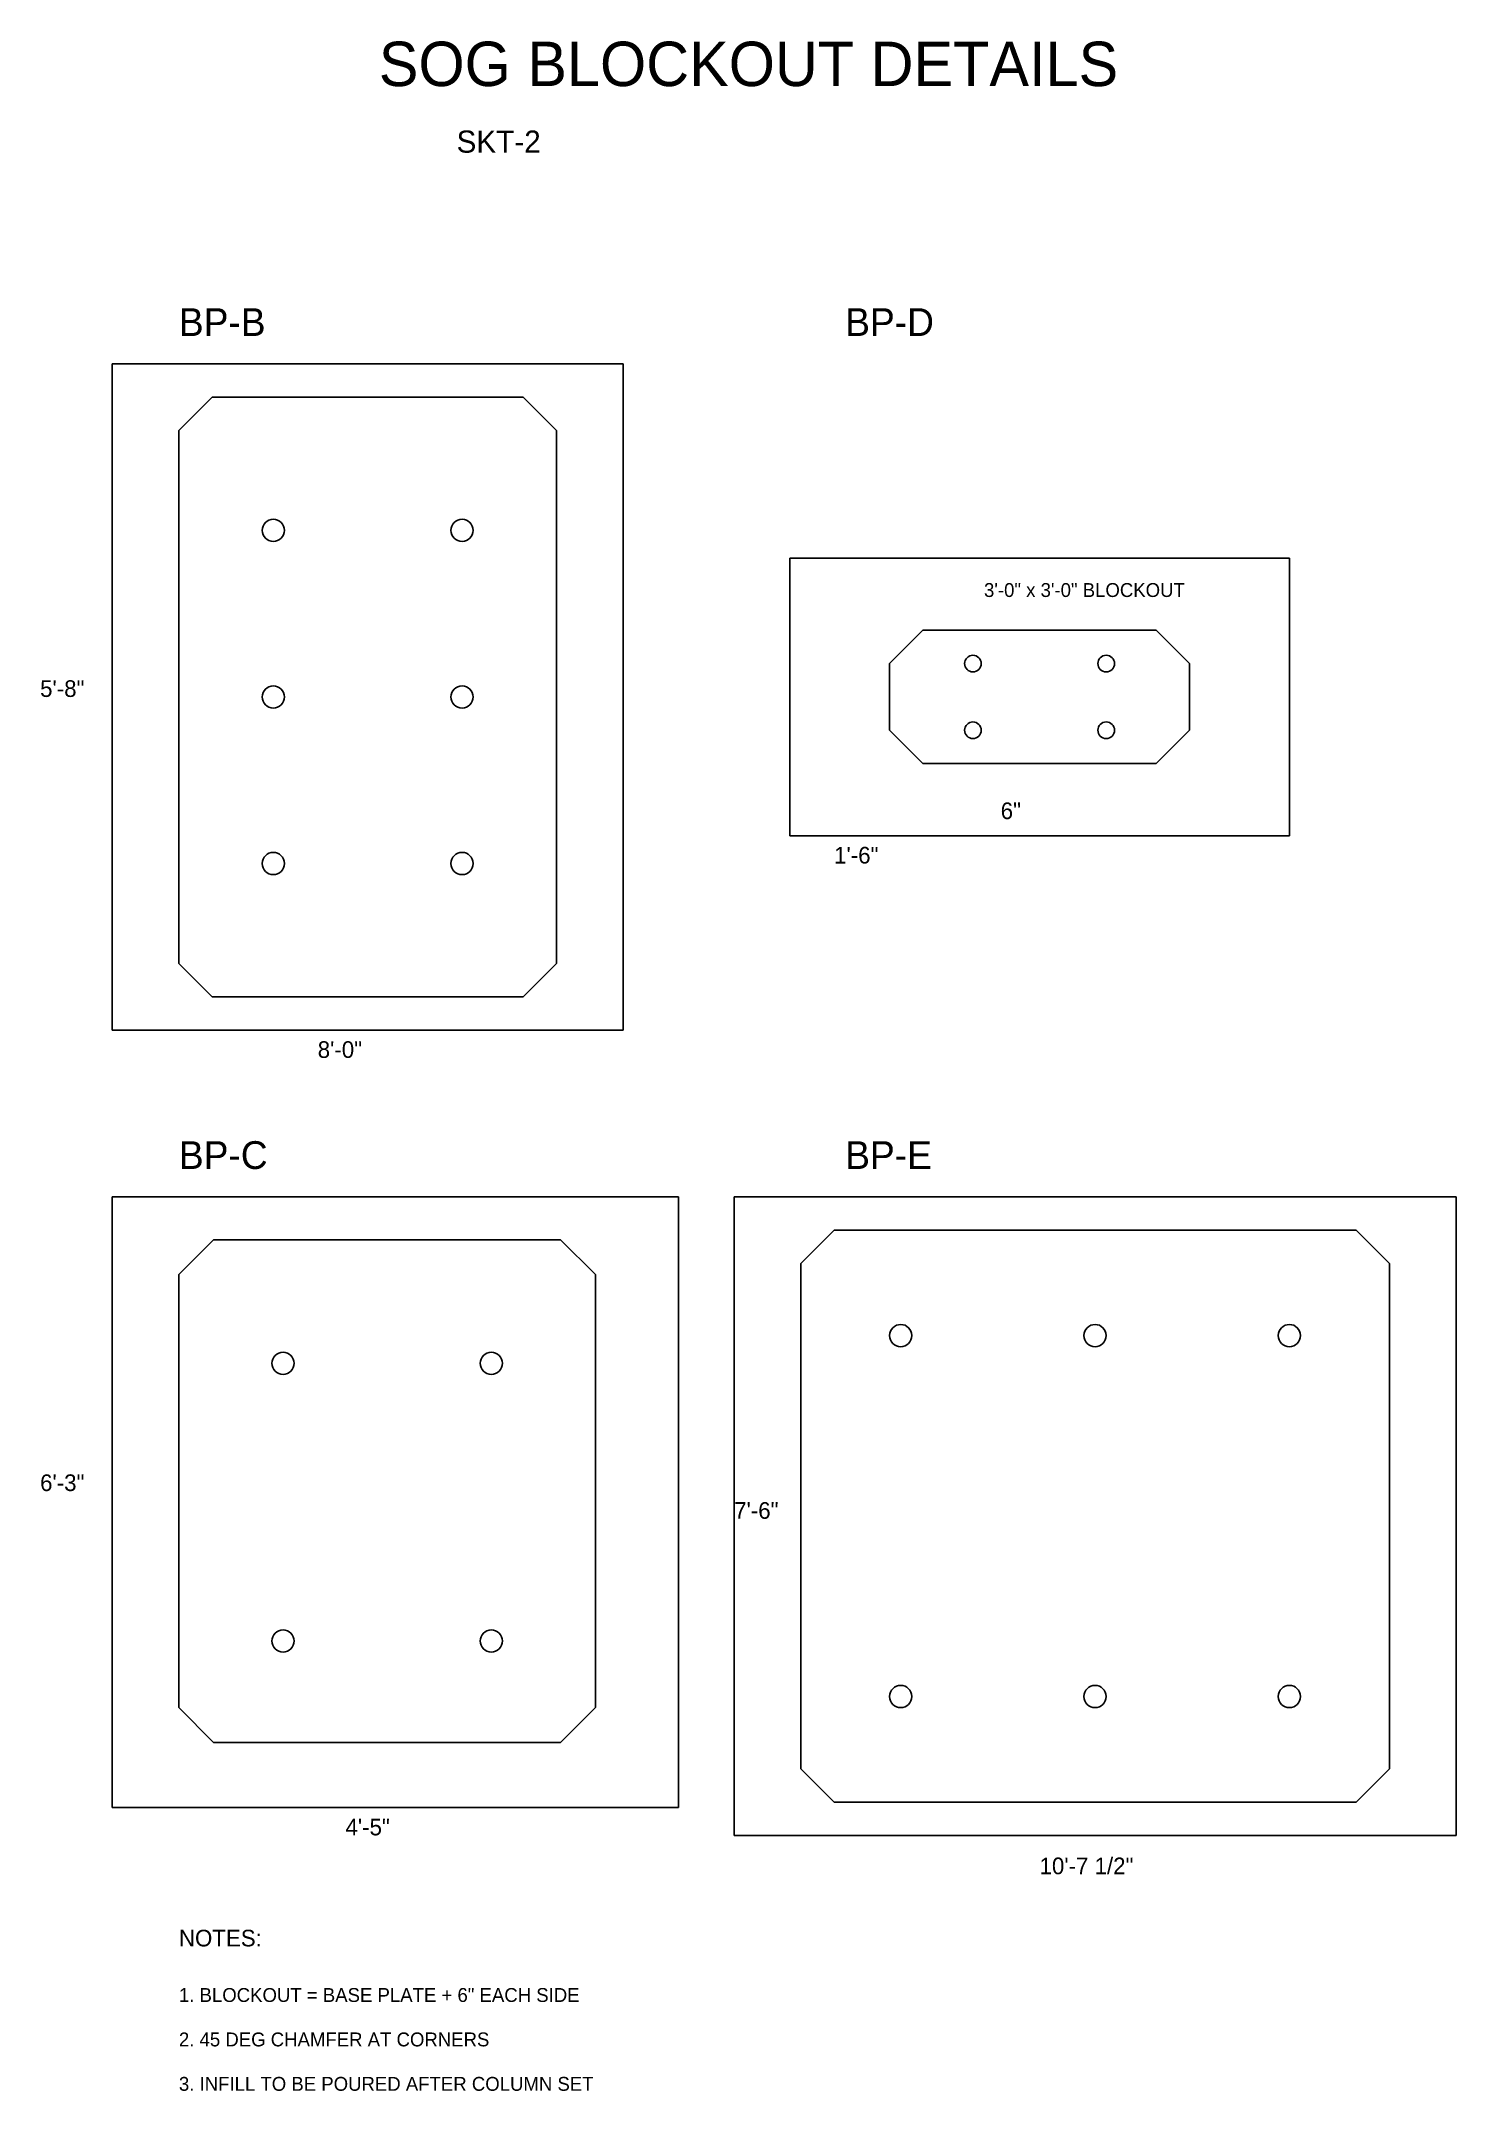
# Model space of a CAD drawing. Header units: inches. Extents: x -25 to 230, y -111 to 258.
import ezdxf

# ---------------------------------------------------------------- set-up
doc = ezdxf.new("R2010")
doc.units = ezdxf.units.IN
for name, color, linetype in [('ANCHOR', 2, 'CONTINUOUS'), ('BLOCKOUT', 1, 'CONTINUOUS'), ('DIMS', 5, 'CONTINUOUS'), ('SLAB', 3, 'CONTINUOUS')]:
    doc.layers.add(name, color=color, linetype=linetype)

msp = doc.modelspace()

# ---------------------------------------------------------------- linework, layer by layer
at = {"layer": 'ANCHOR'}
for centre, radius in [((17, 170), 2), ((51, 170), 2), ((143, 146), 1.5), ((167, 146), 1.5), ((17, 140), 2), ((51, 140), 2), ((143, 134), 1.5), ((167, 134), 1.5), ((17, 110), 2), ((51, 110), 2), ((130, 25), 2), ((165, 25), 2), ((200, 25), 2), ((18.75, 20), 2), ((56.25, 20), 2), ((18.75, -30), 2), ((56.25, -30), 2), ((130, -40), 2), ((165, -40), 2), ((200, -40), 2)]:
    msp.add_circle(centre, radius, dxfattribs=at)
at = {"layer": 'BLOCKOUT'}
for p, q in [((6, 194), (0, 188)), ((62, 194), (6, 194)), ((68, 188), (62, 194)), ((0, 188), (0, 92)), ((68, 92), (68, 188)), ((134, 152), (128, 146)), ((176, 152), (134, 152)), ((182, 146), (176, 152)), ((128, 146), (128, 134)), ((182, 134), (182, 146)), ((128, 134), (134, 128)), ((176, 128), (182, 134)), ((134, 128), (176, 128)), ((0, 92), (6, 86)), ((62, 86), (68, 92)), ((6, 86), (62, 86)), ((6.25, 42.25), (0, 36)), ((68.75, 42.25), (6.25, 42.25)), ((75, 36), (68.75, 42.25)), ((118, 44), (112, 38)), ((212, 44), (118, 44)), ((218, 38), (212, 44)), ((112, 38), (112, -53)), ((218, -53), (218, 38)), ((0, 36), (0, -42)), ((75, -42), (75, 36)), ((0, -42), (6.25, -48.25)), ((68.75, -48.25), (75, -42)), ((6.25, -48.25), (68.75, -48.25)), ((112, -53), (118, -59)), ((212, -59), (218, -53)), ((118, -59), (212, -59))]:
    msp.add_line(p, q, dxfattribs=at)
at = {"layer": 'SLAB'}
for p, q in [((80, 200), (-12, 200)), ((-12, 200), (-12, 80)), ((80, 80), (80, 200)), ((200, 165), (110, 165)), ((110, 165), (110, 115)), ((200, 115), (200, 165)), ((110, 115), (200, 115)), ((-12, 80), (80, 80)), ((90, 50), (-12, 50)), ((-12, 50), (-12, -60)), ((90, -60), (90, 50)), ((230, 50), (100, 50)), ((100, 50), (100, -65)), ((230, -65), (230, 50)), ((-12, -60), (90, -60)), ((100, -65), (230, -65))]:
    msp.add_line(p, q, dxfattribs=at)

# ---------------------------------------------------------------- texts
at = {"layer": 'DIMS'}
for s, height, p in [('SOG BLOCKOUT DETAILS', 8, (36, 250)), ('SKT-2', 4, (50, 238)), ('BP-B', 5, (0, 205)), ('BP-D', 5, (120, 205)), ('3\'-0" x 3\'-0" BLOCKOUT', 2.5, (145, 158)), ('5\'-8"', 3, (-25, 140)), ('6"', 3, (148, 118)), ('1\'-6"', 3, (118, 110)), ('8\'-0"', 3, (25, 75)), ('BP-C', 5, (0, 55)), ('BP-E', 5, (120, 55)), ('6\'-3"', 3, (-25, -3)), ('7\'-6"', 3, (100, -8)), ('4\'-5"', 3, (30, -65)), ('10\'-7 1/2"', 3, (155, -72)), ('NOTES:', 3, (0, -85)), ('1. BLOCKOUT = BASE PLATE + 6" EACH SIDE', 2.5, (0, -95)), ('2. 45 DEG CHAMFER AT CORNERS', 2.5, (0, -103)), ('3. INFILL TO BE POURED AFTER COLUMN SET', 2.5, (0, -111))]:
    msp.add_text(s, height=height, dxfattribs=at).set_placement(p)

doc.saveas('drawing.dxf')
